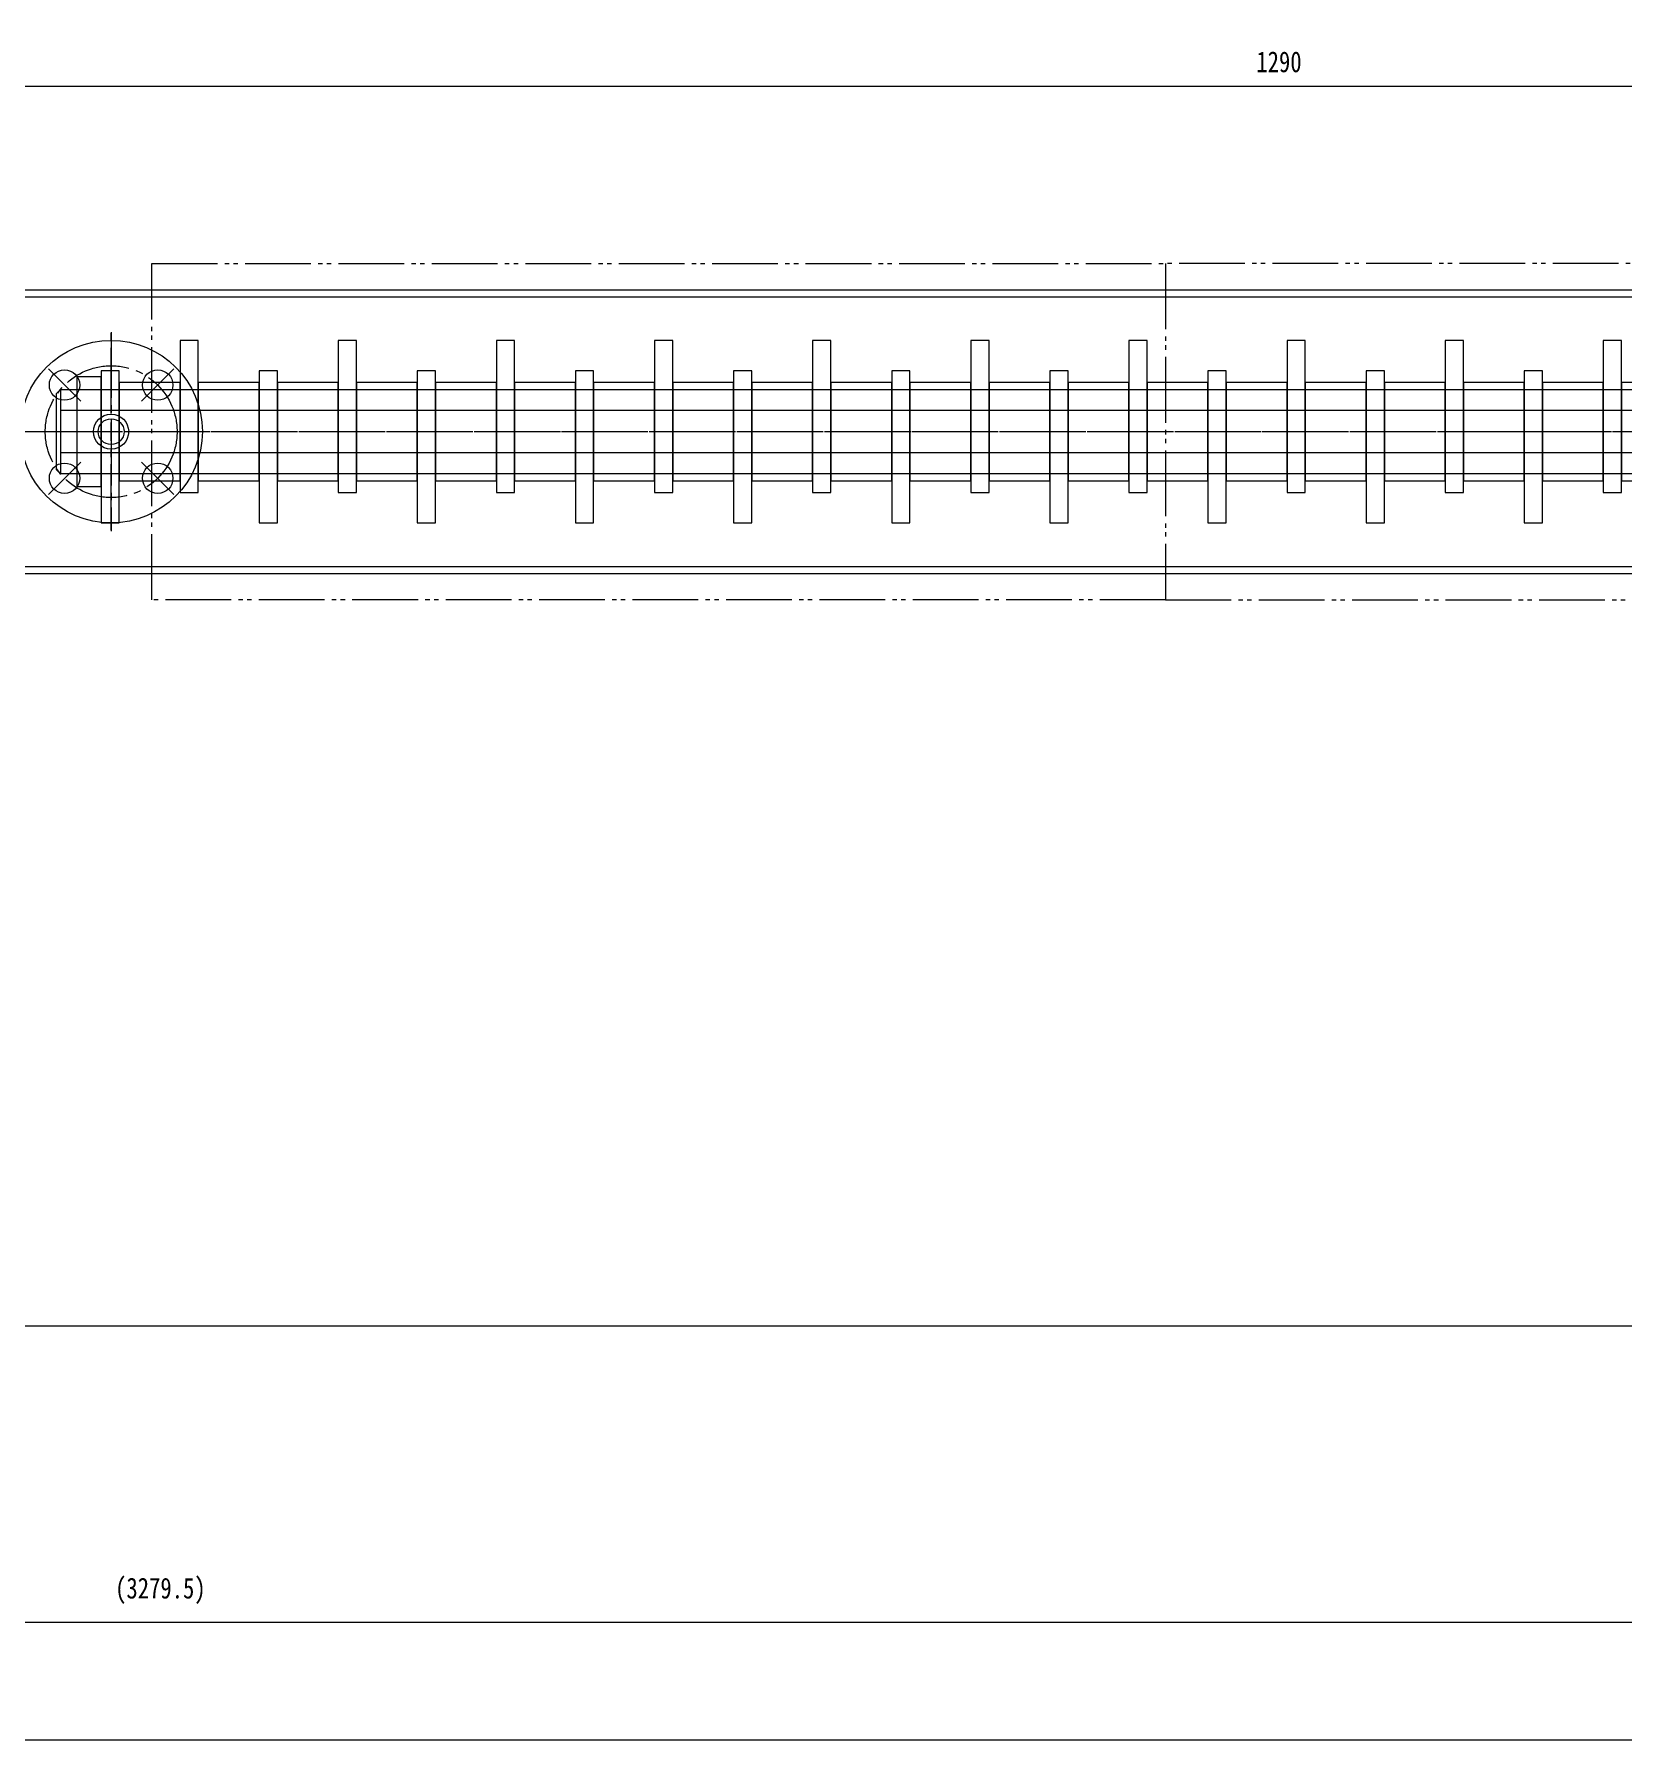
# Model space of a CAD drawing. Units: millimetres at full size. Extents: x -19442 to 19442, y -5866 to 5866.
# Drawn here: x 7053 to 7836, y 4195 to 5036 of the extents above; entities that cross this region are included whole.
import ezdxf
from ezdxf.enums import TextEntityAlignment as Align

# ---------------------------------------------------------------- set-up
doc = ezdxf.new("R2010")
doc.units = ezdxf.units.MM
doc.header["$LTSCALE"] = 3.6
doc.linetypes.add('CHAIN2', pattern=[12, 9, -1, 1, -1])
doc.linetypes.add('DOUBLE_CHAIN2', pattern=[12.8, 9, -1, 0.6, -0.6, 0.6, -1])
for name, color, linetype, lineweight in [('0-2_06_PHANTOM', 2, 'DOUBLE_CHAIN2', 9), ('0-6_0', 2, 'Continuous', 9), ('0-8_03_かくれ線', 5, 'Continuous', 9), ('0-9_04_中心線', 4, 'CHAIN2', 9), ('1-0_07_寸法線', 3, 'Continuous', 9), ('1-2_Defpoints', 134, 'Continuous', 9)]:
    doc.layers.add(name, color=color, linetype=linetype, lineweight=lineweight)
doc.styles.add('ＭＳ ゴシック', font='')
doc.styles.get('ＭＳ ゴシック').set_extended_font_data('MS Gothic')

# ---------------------------------------------------------------- blocks, each defined once
blk = doc.blocks.new('U1045')
at = {"layer": '0-9_04_中心線'}
for p, q in [((0, 9), (0, 48.5)), ((-48.5, 0), (-9, 0)), ((9, 0), (48.5, 0)), ((0, -48.5), (0, -9))]:
    blk.add_line(p, q, dxfattribs=at)
at = {"layer": '0-9_04_中心線', "linetype": 'Continuous'}
for p, q in [((-4.5, 0), (4.5, 0)), ((0, -4.5), (0, 4.5))]:
    blk.add_line(p, q, dxfattribs=at)

msp = doc.modelspace()

# ---------------------------------------------------------------- linework, layer by layer
at = {"layer": '0-2_06_PHANTOM', "color": 4}
for points in [[(7110.74, 4923), (7610.74, 4923), (7610.74, 4757.2), (7110.74, 4757.2)], [(8110.74, 4923), (7610.74, 4923), (7610.74, 4757.2), (8110.74, 4757.2)]]:
    msp.add_lwpolyline(points, close=True, dxfattribs=at)
at = {"layer": '0-6_0', "color": 134}
for p, q in [((7041.74, 4910), (8313.74, 4910)), ((7041.74, 4770.2), (8122.74, 4770.2)), ((5023.401, 4399.1), (9146.738, 4399.1))]:
    msp.add_line(p, q, dxfattribs=at)
for centre, radius in [((7090.74, 4840.1), 45), ((7067.759, 4863.081), 7.5), ((7113.721, 4863.081), 7.5), ((7090.74, 4840.1), 8.65), ((7090.74, 4840.1), 6.35), ((7067.759, 4817.119), 7.5), ((7113.721, 4817.119), 7.5)]:
    msp.add_circle(centre, radius, dxfattribs=at)
at = {"layer": '0-8_03_かくれ線'}
for p, q in [((7036.74, 4906.6), (8322.74, 4906.6)), ((7065.737, 4860.884), (7065.737, 4819.315)), ((8301.737, 4850.492), (7065.737, 4850.492)), ((8301.737, 4829.707), (7065.737, 4829.707)), ((7036.74, 4773.6), (8122.74, 4773.6))]:
    msp.add_line(p, q, dxfattribs=at)
for points in [[(7124.737, 4810.1), (7133.737, 4810.1), (7133.737, 4885.1), (7124.737, 4885.1)], [(7202.737, 4810.1), (7211.737, 4810.1), (7211.737, 4885.1), (7202.737, 4885.1)], [(7280.737, 4810.1), (7289.737, 4810.1), (7289.737, 4885.1), (7280.737, 4885.1)], [(7358.737, 4810.1), (7367.737, 4810.1), (7367.737, 4885.1), (7358.737, 4885.1)], [(7436.737, 4810.1), (7445.737, 4810.1), (7445.737, 4885.1), (7436.737, 4885.1)], [(7514.737, 4810.1), (7523.737, 4810.1), (7523.737, 4885.1), (7514.737, 4885.1)], [(7592.737, 4810.1), (7601.737, 4810.1), (7601.737, 4885.1), (7592.737, 4885.1)], [(7670.737, 4810.1), (7679.737, 4810.1), (7679.737, 4885.1), (7670.737, 4885.1)], [(7748.737, 4810.1), (7757.737, 4810.1), (7757.737, 4885.1), (7748.737, 4885.1)], [(7826.737, 4810.1), (7835.737, 4810.1), (7835.737, 4885.1), (7826.737, 4885.1)], [(7073.737, 4813.1), (7085.737, 4813.1), (7085.737, 4867.1), (7073.737, 4867.1)], [(7085.737, 4795.1), (7094.737, 4795.1), (7094.737, 4870.1), (7085.737, 4870.1)], [(7094.737, 4815.8), (7124.737, 4815.8), (7124.737, 4864.4), (7094.737, 4864.4)], [(7133.737, 4815.8), (7163.737, 4815.8), (7163.737, 4864.4), (7133.737, 4864.4)], [(7163.737, 4795.1), (7172.737, 4795.1), (7172.737, 4870.1), (7163.737, 4870.1)], [(7172.737, 4815.8), (7202.737, 4815.8), (7202.737, 4864.4), (7172.737, 4864.4)], [(7211.737, 4815.8), (7241.737, 4815.8), (7241.737, 4864.4), (7211.737, 4864.4)], [(7241.737, 4795.1), (7250.737, 4795.1), (7250.737, 4870.1), (7241.737, 4870.1)], [(7250.737, 4815.8), (7280.737, 4815.8), (7280.737, 4864.4), (7250.737, 4864.4)], [(7289.737, 4815.8), (7319.737, 4815.8), (7319.737, 4864.4), (7289.737, 4864.4)], [(7319.737, 4795.1), (7328.737, 4795.1), (7328.737, 4870.1), (7319.737, 4870.1)], [(7328.737, 4815.8), (7358.737, 4815.8), (7358.737, 4864.4), (7328.737, 4864.4)], [(7367.737, 4815.8), (7397.737, 4815.8), (7397.737, 4864.4), (7367.737, 4864.4)], [(7397.737, 4795.1), (7406.737, 4795.1), (7406.737, 4870.1), (7397.737, 4870.1)], [(7406.737, 4815.8), (7436.737, 4815.8), (7436.737, 4864.4), (7406.737, 4864.4)], [(7445.737, 4815.8), (7475.737, 4815.8), (7475.737, 4864.4), (7445.737, 4864.4)], [(7475.737, 4795.1), (7484.737, 4795.1), (7484.737, 4870.1), (7475.737, 4870.1)], [(7484.737, 4815.8), (7514.737, 4815.8), (7514.737, 4864.4), (7484.737, 4864.4)], [(7523.737, 4815.8), (7553.737, 4815.8), (7553.737, 4864.4), (7523.737, 4864.4)], [(7553.737, 4795.1), (7562.737, 4795.1), (7562.737, 4870.1), (7553.737, 4870.1)], [(7562.737, 4815.8), (7592.737, 4815.8), (7592.737, 4864.4), (7562.737, 4864.4)], [(7601.737, 4815.8), (7631.737, 4815.8), (7631.737, 4864.4), (7601.737, 4864.4)], [(7631.737, 4795.1), (7640.737, 4795.1), (7640.737, 4870.1), (7631.737, 4870.1)], [(7640.737, 4815.8), (7670.737, 4815.8), (7670.737, 4864.4), (7640.737, 4864.4)], [(7679.737, 4815.8), (7709.737, 4815.8), (7709.737, 4864.4), (7679.737, 4864.4)], [(7709.737, 4795.1), (7718.737, 4795.1), (7718.737, 4870.1), (7709.737, 4870.1)], [(7718.737, 4815.8), (7748.737, 4815.8), (7748.737, 4864.4), (7718.737, 4864.4)], [(7757.737, 4815.8), (7787.737, 4815.8), (7787.737, 4864.4), (7757.737, 4864.4)], [(7787.737, 4795.1), (7796.737, 4795.1), (7796.737, 4870.1), (7787.737, 4870.1)], [(7796.737, 4815.8), (7826.737, 4815.8), (7826.737, 4864.4), (7796.737, 4864.4)], [(7835.737, 4815.8), (7865.737, 4815.8), (7865.737, 4864.4), (7835.737, 4864.4)], [(7065.737, 4860.884), (8300.737, 4860.884), (8301.737, 4859.884), (8301.737, 4820.315), (8300.737, 4819.315), (7065.737, 4819.315), (7063.737, 4821.315), (7063.737, 4858.884)]]:
    msp.add_lwpolyline(points, close=True, dxfattribs=at)
at = {"layer": '0-9_04_中心線'}
for p, q in [((7090.74, 4889.1), (7090.74, 4791.1)), ((7075.714, 4855.126), (7059.804, 4871.036)), ((7105.766, 4855.126), (7121.675, 4871.036)), ((7020.72, 4840.1), (8339.88, 4840.1)), ((7053.737, 4840.1), (8646.737, 4840.1)), ((7075.714, 4825.074), (7059.804, 4809.164)), ((7105.766, 4825.074), (7121.675, 4809.164))]:
    msp.add_line(p, q, dxfattribs=at)
msp.add_circle((7090.74, 4840.1), 32.5, dxfattribs=at)
at = {"layer": '1-0_07_寸法線'}
for p, q in [((8308.74, 5010.284), (7046.74, 5010.284)), ((5503.74, 4252.975), (8755.24, 4252.975))]:
    msp.add_line(p, q, dxfattribs=at)
at = {"layer": '1-2_Defpoints'}
msp.add_lwpolyline([(5023.401, 4194.992), (9146.738, 4194.992), (9146.738, 5865.574), (5023.401, 5865.574)], close=True, dxfattribs=at)

# ---------------------------------------------------------------- block references
at = {"layer": '0-9_04_中心線'}
msp.add_blockref('U1045', (7090.74, 4840.1), dxfattribs=at)

# ---------------------------------------------------------------- texts
at = {"layer": '1-0_07_寸法線', "color": 134, "style": 'ＭＳ ゴシック', "width": 0.8}
for s, p in [('1290', (7655.606, 5014.284)), ('(3279.5)', (7092.69, 4261.641))]:
    msp.add_text(s, height=10.26, dxfattribs=at).set_placement(p, align=Align.BOTTOM_LEFT)

doc.saveas('drawing.dxf')
